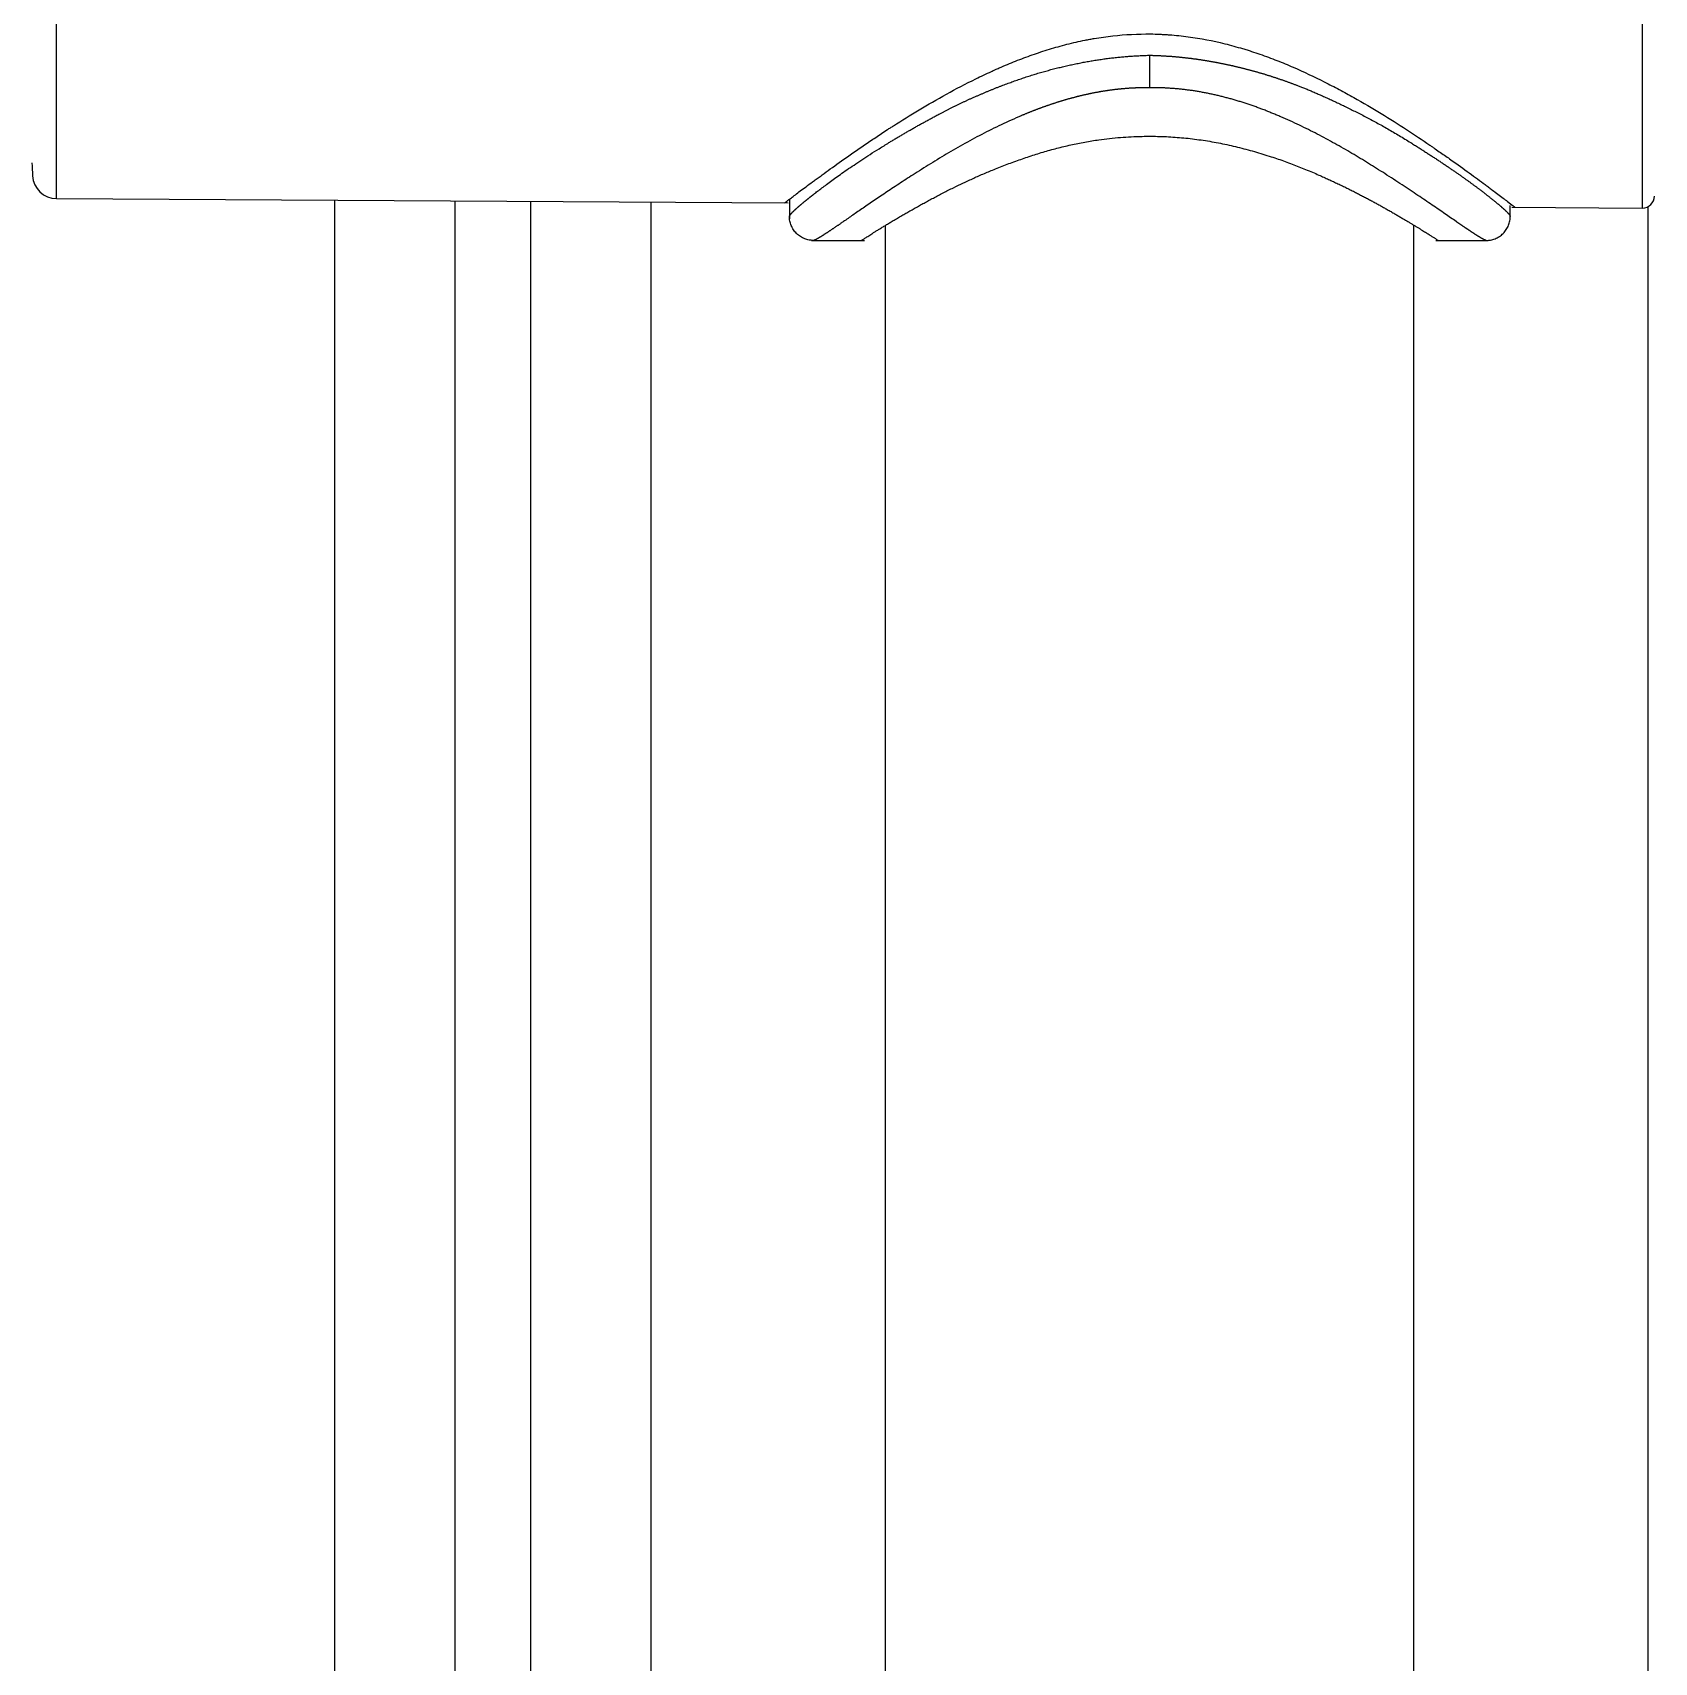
# Model space of a CAD drawing. Header units: millimetres. Extents: x 6110 to 6704, y -2661 to -1821.
# Drawn here: x 6313.88 to 6330.76, y -2241.69 to -2224.73 of the extents above; entities that cross this region are included whole.
import ezdxf

# ---------------------------------------------------------------- set-up
doc = ezdxf.new("R2010")
doc.units = ezdxf.units.MM
doc.header["$LTSCALE"] = 0.1
doc.linetypes.add('HIDDEN2', pattern=[4.7625, 3.175, -1.5875])
doc.layers.add('1', color=4, linetype='HIDDEN2', lineweight=13)
doc.layers.add('DIM', color=3, linetype='Continuous', lineweight=9)

msp = doc.modelspace()

# ---------------------------------------------------------------- hatches: boundary and pattern name
at = {"layer": 'DIM'}
h = msp.add_hatch(dxfattribs=at)
h.set_pattern_fill('ANSI31', color=2)
edge = h.paths.add_edge_path()
edge.add_line((6619.617, -2595.98), (6619.617, -1962.206))
edge.add_line((6634.617, -1966.11), (6619.617, -1966.11))
edge.add_line((6634.617, -2610.98), (6634.617, -1966.11))
edge.add_line((6634.617, -2610.98), (6184.457, -2610.98))
edge.add_line((6619.617, -2595.98), (6184.457, -2595.98))
edge.add_line((6184.457, -2610.98), (6184.457, -2595.98))

# ---------------------------------------------------------------- linework, layer by layer
at = {"layer": '1', "color": 7, "linetype": 'Continuous', "lineweight": -3}
for p, q in [((6330.634, -2226.555), (6330.634, -2216.605)), ((6314.133, -2226.457), (6314.133, -2216.703)), ((6314.133, -2226.457), (6321.746, -2226.502)), ((6321.759, -2226.464), (6321.759, -2226.667)), ((6317.029, -2282.729), (6317.029, -2226.476)), ((6318.277, -2226.482), (6318.277, -2282.73)), ((6319.07, -2282.73), (6319.07, -2226.487)), ((6320.319, -2226.495), (6320.319, -2282.73)), ((6329.259, -2226.667), (6329.259, -2226.528)), ((6329.275, -2226.547), (6330.634, -2226.555)), ((6330.696, -2354.877), (6330.696, -2226.539)), ((6322.757, -2226.736), (6322.757, -2274.772)), ((6328.257, -2274.772), (6328.257, -2226.732)), ((6321.99, -2226.892), (6322.54, -2226.892)), ((6328.486, -2226.892), (6329.029, -2226.892))]:
    msp.add_line(p, q, dxfattribs=at)
for centre, radius, start, end in [((6399.717, -2221.58), 85.957, 183.0041, 183.09483), ((6314.134, -2226.207), 0.25, 183.0948, 269.6605), ((6330.634, -2226.43), 0.125, 270, 0)]:
    msp.add_arc(centre, radius, start, end, dxfattribs=at)
for points, knots in [([(6322.843, -2225.698), (6322.928, -2225.644), (6323.017, -2225.589), (6323.2, -2225.479), (6323.295, -2225.424), (6323.492, -2225.316), (6323.593, -2225.262), (6323.752, -2225.184), (6323.806, -2225.159), (6323.874, -2225.128), (6323.888, -2225.121), (6323.916, -2225.109), (6323.929, -2225.103), (6323.971, -2225.085), (6323.999, -2225.073), (6324.084, -2225.037), (6324.198, -2224.992), (6324.374, -2224.93), (6324.494, -2224.893), (6324.616, -2224.859), (6324.678, -2224.843), (6324.773, -2224.821), (6324.804, -2224.815), (6324.852, -2224.805), (6324.868, -2224.802), (6324.9, -2224.796), (6324.98, -2224.782), (6325.061, -2224.77), (6325.255, -2224.749), (6325.385, -2224.742), (6325.549, -2224.744), (6325.598, -2224.745), (6325.647, -2224.748), (6325.68, -2224.75), (6325.697, -2224.751), (6325.779, -2224.757), (6325.844, -2224.764), (6326.038, -2224.79), (6326.165, -2224.814), (6326.352, -2224.861), (6326.414, -2224.878), (6326.49, -2224.901), (6326.506, -2224.905), (6326.536, -2224.915), (6326.582, -2224.929), (6326.626, -2224.944), (6326.715, -2224.975), (6326.774, -2224.997), (6326.889, -2225.042), (6326.945, -2225.066), (6327.112, -2225.138), (6327.22, -2225.189), (6327.377, -2225.268), (6327.429, -2225.295), (6327.506, -2225.336), (6327.531, -2225.35), (6327.581, -2225.378), (6327.606, -2225.391), (6327.73, -2225.461), (6327.825, -2225.517), (6328.007, -2225.628), (6328.095, -2225.684), (6328.264, -2225.793), (6328.345, -2225.847), (6328.432, -2225.907), (6328.442, -2225.913), (6328.461, -2225.926), (6328.489, -2225.946), (6328.554, -2225.991), (6328.607, -2226.028), (6328.71, -2226.101), (6328.774, -2226.147), (6328.893, -2226.233), (6328.948, -2226.274), (6329.01, -2226.32), (6329.023, -2226.329), (6329.04, -2226.343), (6329.046, -2226.347), (6329.058, -2226.356), (6329.086, -2226.377), (6329.112, -2226.396), (6329.17, -2226.44), (6329.203, -2226.465), (6329.255, -2226.505), (6329.275, -2226.521), (6329.291, -2226.532), (6329.292, -2226.534), (6329.295, -2226.536), (6329.3, -2226.539), (6329.303, -2226.542), (6329.308, -2226.546), (6329.309, -2226.547), (6329.309, -2226.547)], [0, 0, 0, 0, 0.041668, 0.041668, 0.083337, 0.083337, 0.125005, 0.125005, 0.145839, 0.145839, 0.151048, 0.151048, 0.156256, 0.156256, 0.166673, 0.166673, 0.187508, 0.208342, 0.229176, 0.229176, 0.25001, 0.25001, 0.260427, 0.260427, 0.265636, 0.265636, 0.270844, 0.291678, 0.291678, 0.333347, 0.333347, 0.343764, 0.348972, 0.348972, 0.354181, 0.354181, 0.375015, 0.375015, 0.416684, 0.416684, 0.437518, 0.437518, 0.442726, 0.442726, 0.447935, 0.458352, 0.458352, 0.479186, 0.479186, 0.50002, 0.50002, 0.541689, 0.541689, 0.562523, 0.562523, 0.57294, 0.57294, 0.583357, 0.583357, 0.625025, 0.625025, 0.666694, 0.666694, 0.708362, 0.708362, 0.713571, 0.713571, 0.718779, 0.729196, 0.75003, 0.75003, 0.791699, 0.791699, 0.833367, 0.833367, 0.843784, 0.843784, 0.848993, 0.848993, 0.854201, 0.875035, 0.875035, 0.916704, 0.916704, 0.958372, 0.958372, 0.963581, 0.963581, 0.968789, 0.979206, 0.979206, 1, 1, 1, 1]), ([(6321.759, -2226.642), (6321.759, -2226.642), (6321.76, -2226.641), (6321.76, -2226.641), (6321.76, -2226.64), (6321.76, -2226.639), (6321.76, -2226.638), (6321.76, -2226.638), (6321.761, -2226.637), (6321.761, -2226.636), (6321.762, -2226.635), (6321.762, -2226.634), (6321.763, -2226.633), (6321.764, -2226.632), (6321.764, -2226.63), (6321.765, -2226.629), (6321.766, -2226.628), (6321.767, -2226.627), (6321.768, -2226.626), (6321.769, -2226.624), (6321.77, -2226.623), (6321.771, -2226.621), (6321.772, -2226.62), (6321.773, -2226.618), (6321.774, -2226.617), (6321.776, -2226.615), (6321.777, -2226.614), (6321.779, -2226.612), (6321.78, -2226.61), (6321.782, -2226.609), (6321.783, -2226.607), (6321.785, -2226.605), (6321.787, -2226.603), (6321.789, -2226.601), (6321.791, -2226.599), (6321.792, -2226.597), (6321.794, -2226.595), (6321.797, -2226.593), (6321.799, -2226.591), (6321.801, -2226.589), (6321.803, -2226.587), (6321.805, -2226.585), (6321.808, -2226.582), (6321.81, -2226.58), (6321.813, -2226.578), (6321.815, -2226.575), (6321.818, -2226.573), (6321.82, -2226.57), (6321.823, -2226.568), (6321.826, -2226.565), (6321.829, -2226.563), (6321.832, -2226.56), (6321.835, -2226.557), (6321.838, -2226.555), (6321.841, -2226.552), (6321.844, -2226.549), (6321.847, -2226.546), (6321.85, -2226.543), (6321.854, -2226.541), (6321.857, -2226.538), (6321.861, -2226.535), (6321.864, -2226.532), (6321.868, -2226.529), (6321.871, -2226.525), (6321.875, -2226.522), (6321.879, -2226.519), (6321.883, -2226.516), (6321.887, -2226.513), (6321.891, -2226.509), (6321.895, -2226.506), (6321.899, -2226.502), (6321.903, -2226.499), (6321.907, -2226.496), (6321.911, -2226.492), (6321.916, -2226.488), (6321.92, -2226.485), (6321.924, -2226.481), (6321.929, -2226.478), (6321.934, -2226.474), (6321.938, -2226.47), (6321.943, -2226.466), (6321.948, -2226.462), (6321.953, -2226.459), (6321.957, -2226.455), (6321.962, -2226.451), (6321.967, -2226.447), (6321.973, -2226.443), (6321.978, -2226.439), (6321.983, -2226.434), (6321.988, -2226.43), (6321.994, -2226.426), (6321.999, -2226.422), (6322.005, -2226.418), (6322.01, -2226.413), (6322.016, -2226.409), (6322.021, -2226.404), (6322.027, -2226.4), (6322.044, -2226.387), (6322.075, -2226.363), (6322.121, -2226.328), (6322.172, -2226.29), (6322.228, -2226.249), (6322.29, -2226.205), (6322.358, -2226.157), (6322.432, -2226.107), (6322.512, -2226.053), (6322.599, -2225.996), (6322.694, -2225.937), (6322.771, -2225.889), (6322.828, -2225.854), (6322.861, -2225.834), (6322.895, -2225.814), (6322.929, -2225.794), (6322.964, -2225.773), (6322.999, -2225.753), (6323.034, -2225.733), (6323.07, -2225.713), (6323.106, -2225.692), (6323.143, -2225.672), (6323.18, -2225.651), (6323.218, -2225.631), (6323.256, -2225.611), (6323.294, -2225.59), (6323.328, -2225.572), (6323.358, -2225.556), (6323.384, -2225.543), (6323.41, -2225.529), (6323.436, -2225.516), (6323.462, -2225.503), (6323.489, -2225.49), (6323.516, -2225.477), (6323.542, -2225.464), (6323.57, -2225.451), (6323.597, -2225.439), (6323.624, -2225.426), (6323.652, -2225.414), (6323.68, -2225.401), (6323.708, -2225.389), (6323.736, -2225.377), (6323.764, -2225.365), (6323.793, -2225.353), (6323.821, -2225.341), (6323.85, -2225.329), (6323.879, -2225.317), (6323.908, -2225.305), (6323.938, -2225.294), (6323.966, -2225.283), (6323.994, -2225.272), (6324.021, -2225.262), (6324.048, -2225.252), (6324.075, -2225.242), (6324.102, -2225.232), (6324.129, -2225.223), (6324.156, -2225.214), (6324.183, -2225.204), (6324.21, -2225.195), (6324.237, -2225.187), (6324.264, -2225.178), (6324.291, -2225.17), (6324.318, -2225.161), (6324.345, -2225.153), (6324.372, -2225.145), (6324.399, -2225.138), (6324.426, -2225.13), (6324.454, -2225.122), (6324.481, -2225.115), (6324.508, -2225.108), (6324.535, -2225.101), (6324.562, -2225.094), (6324.589, -2225.088), (6324.616, -2225.081), (6324.643, -2225.075), (6324.67, -2225.069), (6324.696, -2225.063), (6324.723, -2225.058), (6324.75, -2225.052), (6324.777, -2225.047), (6324.804, -2225.041), (6324.831, -2225.036), (6324.857, -2225.032), (6324.884, -2225.027), (6324.911, -2225.022), (6324.937, -2225.018), (6324.964, -2225.014), (6324.99, -2225.01), (6325.017, -2225.006), (6325.043, -2225.002), (6325.07, -2224.999), (6325.096, -2224.995), (6325.122, -2224.992), (6325.149, -2224.989), (6325.175, -2224.986), (6325.201, -2224.984), (6325.227, -2224.981), (6325.253, -2224.979), (6325.279, -2224.977), (6325.305, -2224.975), (6325.331, -2224.973), (6325.356, -2224.971), (6325.382, -2224.97), (6325.408, -2224.969), (6325.433, -2224.967), (6325.459, -2224.967), (6325.484, -2224.966), (6325.501, -2224.965), (6325.509, -2224.965)], [0, 0, 0, 0, 0.002347, 0.004696, 0.007048, 0.009402, 0.011758, 0.014116, 0.016476, 0.018839, 0.021204, 0.023572, 0.025942, 0.028314, 0.030689, 0.033066, 0.035445, 0.037827, 0.040212, 0.042599, 0.044988, 0.04738, 0.049775, 0.052172, 0.054571, 0.056973, 0.059378, 0.061786, 0.064196, 0.066608, 0.069024, 0.071442, 0.073862, 0.076286, 0.078712, 0.081141, 0.083573, 0.086007, 0.088444, 0.090884, 0.093327, 0.095773, 0.098222, 0.100673, 0.103127, 0.105585, 0.108045, 0.110508, 0.112974, 0.115443, 0.117915, 0.12039, 0.122868, 0.125349, 0.127833, 0.13032, 0.132811, 0.135304, 0.1378, 0.1403, 0.142802, 0.145308, 0.147817, 0.150329, 0.152845, 0.155363, 0.157885, 0.16041, 0.162938, 0.16547, 0.168005, 0.170543, 0.173084, 0.175629, 0.178177, 0.180728, 0.183283, 0.185841, 0.188403, 0.190967, 0.193536, 0.196108, 0.198683, 0.201261, 0.203844, 0.206429, 0.209018, 0.211611, 0.214207, 0.216807, 0.21941, 0.222017, 0.224627, 0.227241, 0.229859, 0.23248, 0.235105, 0.237733, 0.255803, 0.274699, 0.294424, 0.314983, 0.336377, 0.35861, 0.381684, 0.405601, 0.430363, 0.455971, 0.482428, 0.490771, 0.499119, 0.507473, 0.515833, 0.524197, 0.532568, 0.540943, 0.549324, 0.55771, 0.566102, 0.574499, 0.582902, 0.59131, 0.599723, 0.608142, 0.613679, 0.619218, 0.624757, 0.630298, 0.635841, 0.641385, 0.64693, 0.652477, 0.658026, 0.663576, 0.669128, 0.674682, 0.680237, 0.685794, 0.691354, 0.696915, 0.702478, 0.708043, 0.71361, 0.71918, 0.724752, 0.730326, 0.735902, 0.740967, 0.746012, 0.751036, 0.756041, 0.761026, 0.765992, 0.770937, 0.775864, 0.78077, 0.785658, 0.790526, 0.795375, 0.800205, 0.805017, 0.809809, 0.814583, 0.819339, 0.824076, 0.828794, 0.833495, 0.838177, 0.842842, 0.847489, 0.852118, 0.85673, 0.861324, 0.865901, 0.870461, 0.875003, 0.879529, 0.884038, 0.888531, 0.893007, 0.897467, 0.90191, 0.906338, 0.91075, 0.915145, 0.919526, 0.923891, 0.92824, 0.932575, 0.936894, 0.941199, 0.945489, 0.949764, 0.954026, 0.958273, 0.962506, 0.966725, 0.97093, 0.975122, 0.979301, 0.983466, 0.987619, 0.991758, 0.995885, 1, 1, 1, 1]), ([(6325.51, -2224.965), (6325.514, -2224.965), (6325.522, -2224.965), (6325.534, -2224.966), (6325.547, -2224.966), (6325.559, -2224.967), (6325.571, -2224.967), (6325.584, -2224.967), (6325.596, -2224.968), (6325.609, -2224.969), (6325.621, -2224.969), (6325.634, -2224.97), (6325.646, -2224.97), (6325.659, -2224.971), (6325.671, -2224.972), (6325.684, -2224.973), (6325.697, -2224.974), (6325.709, -2224.975), (6325.722, -2224.975), (6325.734, -2224.976), (6325.747, -2224.977), (6325.76, -2224.978), (6325.772, -2224.98), (6325.785, -2224.981), (6325.798, -2224.982), (6325.811, -2224.983), (6325.823, -2224.984), (6325.836, -2224.986), (6325.849, -2224.987), (6325.862, -2224.988), (6325.874, -2224.99), (6325.887, -2224.991), (6325.9, -2224.993), (6325.913, -2224.994), (6325.926, -2224.996), (6325.938, -2224.997), (6325.951, -2224.999), (6325.964, -2225.001), (6325.977, -2225.002), (6325.99, -2225.004), (6326.003, -2225.006), (6326.016, -2225.008), (6326.029, -2225.01), (6326.042, -2225.012), (6326.055, -2225.014), (6326.067, -2225.016), (6326.08, -2225.018), (6326.093, -2225.02), (6326.106, -2225.022), (6326.119, -2225.024), (6326.132, -2225.026), (6326.145, -2225.029), (6326.158, -2225.031), (6326.171, -2225.033), (6326.185, -2225.036), (6326.198, -2225.038), (6326.211, -2225.041), (6326.224, -2225.043), (6326.237, -2225.046), (6326.25, -2225.048), (6326.263, -2225.051), (6326.276, -2225.054), (6326.289, -2225.056), (6326.302, -2225.059), (6326.315, -2225.062), (6326.328, -2225.065), (6326.342, -2225.068), (6326.355, -2225.07), (6326.368, -2225.073), (6326.381, -2225.076), (6326.394, -2225.079), (6326.407, -2225.083), (6326.421, -2225.086), (6326.434, -2225.089), (6326.447, -2225.092), (6326.46, -2225.095), (6326.473, -2225.099), (6326.486, -2225.102), (6326.5, -2225.105), (6326.513, -2225.109), (6326.526, -2225.112), (6326.539, -2225.116), (6326.552, -2225.119), (6326.566, -2225.123), (6326.579, -2225.126), (6326.592, -2225.13), (6326.605, -2225.134), (6326.618, -2225.137), (6326.632, -2225.141), (6326.645, -2225.145), (6326.658, -2225.149), (6326.671, -2225.153), (6326.684, -2225.156), (6326.698, -2225.16), (6326.711, -2225.164), (6326.724, -2225.169), (6326.737, -2225.173), (6326.751, -2225.177), (6326.764, -2225.181), (6326.777, -2225.185), (6326.79, -2225.189), (6326.803, -2225.194), (6326.817, -2225.198), (6326.83, -2225.202), (6326.843, -2225.207), (6326.856, -2225.211), (6326.869, -2225.216), (6326.883, -2225.22), (6326.896, -2225.225), (6326.909, -2225.229), (6326.922, -2225.234), (6326.935, -2225.239), (6326.949, -2225.244), (6326.962, -2225.248), (6326.975, -2225.253), (6326.988, -2225.258), (6327.001, -2225.263), (6327.014, -2225.268), (6327.027, -2225.273), (6327.041, -2225.278), (6327.061, -2225.286), (6327.09, -2225.297), (6327.128, -2225.312), (6327.167, -2225.328), (6327.208, -2225.346), (6327.25, -2225.364), (6327.295, -2225.383), (6327.34, -2225.404), (6327.388, -2225.425), (6327.436, -2225.448), (6327.486, -2225.471), (6327.537, -2225.496), (6327.59, -2225.522), (6327.644, -2225.549), (6327.698, -2225.576), (6327.754, -2225.605), (6327.811, -2225.635), (6327.869, -2225.666), (6327.927, -2225.698), (6327.986, -2225.731), (6328.045, -2225.766), (6328.105, -2225.801), (6328.165, -2225.837), (6328.211, -2225.866), (6328.244, -2225.887), (6328.264, -2225.899), (6328.284, -2225.912), (6328.303, -2225.924), (6328.322, -2225.936), (6328.341, -2225.948), (6328.36, -2225.96), (6328.378, -2225.972), (6328.396, -2225.984), (6328.414, -2225.996), (6328.432, -2226.007), (6328.45, -2226.019), (6328.467, -2226.03), (6328.484, -2226.041), (6328.501, -2226.052), (6328.518, -2226.063), (6328.534, -2226.074), (6328.55, -2226.085), (6328.566, -2226.096), (6328.582, -2226.106), (6328.597, -2226.117), (6328.613, -2226.127), (6328.628, -2226.138), (6328.643, -2226.148), (6328.657, -2226.158), (6328.672, -2226.168), (6328.686, -2226.177), (6328.7, -2226.187), (6328.714, -2226.197), (6328.727, -2226.206), (6328.741, -2226.216), (6328.754, -2226.225), (6328.767, -2226.234), (6328.78, -2226.243), (6328.792, -2226.252), (6328.805, -2226.261), (6328.817, -2226.27), (6328.829, -2226.278), (6328.841, -2226.287), (6328.852, -2226.295), (6328.863, -2226.304), (6328.875, -2226.312), (6328.886, -2226.32), (6328.896, -2226.328), (6328.907, -2226.336), (6328.917, -2226.344), (6328.928, -2226.351), (6328.938, -2226.359), (6328.948, -2226.366), (6328.957, -2226.374), (6328.967, -2226.381), (6328.976, -2226.388), (6328.986, -2226.395), (6328.996, -2226.403), (6329.007, -2226.412), (6329.017, -2226.42), (6329.028, -2226.428), (6329.038, -2226.436), (6329.047, -2226.444), (6329.057, -2226.451), (6329.066, -2226.459), (6329.075, -2226.466), (6329.084, -2226.473), (6329.093, -2226.48), (6329.101, -2226.487), (6329.11, -2226.494), (6329.117, -2226.5), (6329.125, -2226.507), (6329.133, -2226.513), (6329.14, -2226.519), (6329.147, -2226.525), (6329.154, -2226.531), (6329.161, -2226.537), (6329.167, -2226.542), (6329.173, -2226.548), (6329.179, -2226.553), (6329.185, -2226.558), (6329.19, -2226.563), (6329.196, -2226.568), (6329.201, -2226.573), (6329.206, -2226.577), (6329.21, -2226.582), (6329.215, -2226.586), (6329.219, -2226.59), (6329.223, -2226.594), (6329.227, -2226.598), (6329.23, -2226.602), (6329.234, -2226.605), (6329.237, -2226.608), (6329.24, -2226.612), (6329.243, -2226.615), (6329.245, -2226.618), (6329.247, -2226.621), (6329.25, -2226.623), (6329.251, -2226.626), (6329.253, -2226.628), (6329.255, -2226.631), (6329.256, -2226.633), (6329.257, -2226.635), (6329.258, -2226.636), (6329.259, -2226.638), (6329.259, -2226.64), (6329.259, -2226.641), (6329.259, -2226.642), (6329.259, -2226.642)], [0, 0, 0, 0, 0.002005, 0.004013, 0.006025, 0.008039, 0.010056, 0.012076, 0.014099, 0.016126, 0.018155, 0.020188, 0.022224, 0.024262, 0.026305, 0.02835, 0.030398, 0.03245, 0.034505, 0.036563, 0.038625, 0.04069, 0.042758, 0.04483, 0.046904, 0.048983, 0.051065, 0.05315, 0.055238, 0.057331, 0.059426, 0.061525, 0.063628, 0.065734, 0.067844, 0.069957, 0.072074, 0.074195, 0.076319, 0.078447, 0.080578, 0.082714, 0.084853, 0.086995, 0.089142, 0.091292, 0.093446, 0.095604, 0.097765, 0.09993, 0.1021, 0.104273, 0.10645, 0.10863, 0.110815, 0.113004, 0.115196, 0.117393, 0.119594, 0.121798, 0.124007, 0.126219, 0.128436, 0.130657, 0.132881, 0.13511, 0.137343, 0.13958, 0.141821, 0.144066, 0.146316, 0.14857, 0.150827, 0.15309, 0.155356, 0.157626, 0.159901, 0.16218, 0.164463, 0.166751, 0.169043, 0.171339, 0.17364, 0.175945, 0.178254, 0.180567, 0.182885, 0.185208, 0.187535, 0.189866, 0.192202, 0.194542, 0.196887, 0.199236, 0.201589, 0.203948, 0.20631, 0.208678, 0.211049, 0.213426, 0.215807, 0.218192, 0.220582, 0.222977, 0.225376, 0.22778, 0.230189, 0.232602, 0.23502, 0.237443, 0.23987, 0.242302, 0.244739, 0.247181, 0.249627, 0.252078, 0.254534, 0.256994, 0.25946, 0.26193, 0.264405, 0.271187, 0.278352, 0.285901, 0.293834, 0.302151, 0.310852, 0.319938, 0.329408, 0.339262, 0.349502, 0.360126, 0.371135, 0.382529, 0.394308, 0.406472, 0.419021, 0.431956, 0.445276, 0.45898, 0.473071, 0.487546, 0.502407, 0.517654, 0.52281, 0.527944, 0.533058, 0.538149, 0.54322, 0.548268, 0.553296, 0.558302, 0.563287, 0.56825, 0.573193, 0.578114, 0.583013, 0.587892, 0.592749, 0.597585, 0.6024, 0.607194, 0.611966, 0.616718, 0.621448, 0.626157, 0.630846, 0.635513, 0.64016, 0.644785, 0.649389, 0.653973, 0.658536, 0.663078, 0.667599, 0.672099, 0.676579, 0.681037, 0.685475, 0.689893, 0.694289, 0.698666, 0.703021, 0.707356, 0.711671, 0.715965, 0.720238, 0.724491, 0.728724, 0.732936, 0.737128, 0.7413, 0.745451, 0.749583, 0.753694, 0.757785, 0.761855, 0.766824, 0.771779, 0.776721, 0.781649, 0.786565, 0.791467, 0.796356, 0.801232, 0.806095, 0.810945, 0.815783, 0.820608, 0.82542, 0.830221, 0.835008, 0.839784, 0.844547, 0.849298, 0.854038, 0.858765, 0.863481, 0.868185, 0.872878, 0.877559, 0.882228, 0.886887, 0.891534, 0.89617, 0.900795, 0.90541, 0.910014, 0.914607, 0.919189, 0.923761, 0.928323, 0.932875, 0.937416, 0.941948, 0.946469, 0.950981, 0.955483, 0.959976, 0.964459, 0.968933, 0.973398, 0.977854, 0.9823, 0.986738, 0.991167, 0.995588, 1, 1, 1, 1]), ([(6325.509, -2225.303), (6325.506, -2225.303), (6325.498, -2225.303), (6325.487, -2225.303), (6325.475, -2225.303), (6325.464, -2225.303), (6325.452, -2225.303), (6325.441, -2225.303), (6325.43, -2225.303), (6325.418, -2225.304), (6325.407, -2225.304), (6325.395, -2225.304), (6325.384, -2225.305), (6325.373, -2225.305), (6325.361, -2225.306), (6325.35, -2225.306), (6325.338, -2225.307), (6325.327, -2225.307), (6325.315, -2225.308), (6325.304, -2225.309), (6325.293, -2225.309), (6325.281, -2225.31), (6325.27, -2225.311), (6325.258, -2225.312), (6325.247, -2225.313), (6325.236, -2225.314), (6325.224, -2225.315), (6325.213, -2225.316), (6325.201, -2225.317), (6325.19, -2225.318), (6325.178, -2225.319), (6325.167, -2225.321), (6325.156, -2225.322), (6325.144, -2225.323), (6325.133, -2225.325), (6325.121, -2225.326), (6325.11, -2225.328), (6325.098, -2225.329), (6325.087, -2225.331), (6325.076, -2225.332), (6325.064, -2225.334), (6325.053, -2225.336), (6325.041, -2225.338), (6325.03, -2225.339), (6325.018, -2225.341), (6325.007, -2225.343), (6324.995, -2225.345), (6324.984, -2225.347), (6324.973, -2225.349), (6324.961, -2225.351), (6324.95, -2225.353), (6324.938, -2225.355), (6324.927, -2225.358), (6324.915, -2225.36), (6324.904, -2225.362), (6324.893, -2225.364), (6324.881, -2225.367), (6324.87, -2225.369), (6324.858, -2225.372), (6324.847, -2225.374), (6324.835, -2225.377), (6324.824, -2225.379), (6324.812, -2225.382), (6324.801, -2225.385), (6324.789, -2225.387), (6324.778, -2225.39), (6324.767, -2225.393), (6324.755, -2225.396), (6324.744, -2225.399), (6324.732, -2225.402), (6324.721, -2225.405), (6324.709, -2225.408), (6324.698, -2225.411), (6324.686, -2225.414), (6324.675, -2225.417), (6324.663, -2225.42), (6324.652, -2225.424), (6324.641, -2225.427), (6324.629, -2225.43), (6324.618, -2225.433), (6324.606, -2225.437), (6324.595, -2225.44), (6324.583, -2225.444), (6324.572, -2225.447), (6324.56, -2225.451), (6324.549, -2225.455), (6324.537, -2225.458), (6324.526, -2225.462), (6324.514, -2225.466), (6324.503, -2225.469), (6324.491, -2225.473), (6324.48, -2225.477), (6324.469, -2225.481), (6324.457, -2225.485), (6324.446, -2225.489), (6324.434, -2225.493), (6324.423, -2225.497), (6324.411, -2225.501), (6324.4, -2225.505), (6324.388, -2225.509), (6324.377, -2225.513), (6324.365, -2225.518), (6324.354, -2225.522), (6324.342, -2225.526), (6324.331, -2225.531), (6324.319, -2225.535), (6324.308, -2225.539), (6324.296, -2225.544), (6324.285, -2225.548), (6324.273, -2225.553), (6324.262, -2225.557), (6324.25, -2225.562), (6324.239, -2225.567), (6324.227, -2225.571), (6324.216, -2225.576), (6324.204, -2225.581), (6324.193, -2225.586), (6324.181, -2225.59), (6324.17, -2225.595), (6324.159, -2225.6), (6324.115, -2225.619), (6324.041, -2225.652), (6323.938, -2225.7), (6323.835, -2225.75), (6323.734, -2225.802), (6323.635, -2225.856), (6323.536, -2225.911), (6323.439, -2225.966), (6323.344, -2226.023), (6323.25, -2226.081), (6323.157, -2226.138), (6323.07, -2226.194), (6322.989, -2226.245), (6322.915, -2226.294), (6322.843, -2226.341), (6322.774, -2226.387), (6322.708, -2226.431), (6322.645, -2226.474), (6322.584, -2226.516), (6322.526, -2226.555), (6322.471, -2226.593), (6322.419, -2226.629), (6322.369, -2226.664), (6322.334, -2226.688), (6322.312, -2226.703), (6322.301, -2226.71), (6322.29, -2226.718), (6322.28, -2226.725), (6322.27, -2226.732), (6322.26, -2226.738), (6322.25, -2226.745), (6322.24, -2226.752), (6322.231, -2226.758), (6322.222, -2226.764), (6322.213, -2226.77), (6322.204, -2226.776), (6322.195, -2226.782), (6322.187, -2226.788), (6322.178, -2226.793), (6322.17, -2226.799), (6322.162, -2226.804), (6322.155, -2226.809), (6322.147, -2226.814), (6322.14, -2226.819), (6322.133, -2226.823), (6322.126, -2226.828), (6322.119, -2226.832), (6322.113, -2226.836), (6322.106, -2226.84), (6322.1, -2226.844), (6322.094, -2226.848), (6322.089, -2226.852), (6322.083, -2226.855), (6322.078, -2226.858), (6322.072, -2226.861), (6322.068, -2226.864), (6322.063, -2226.867), (6322.058, -2226.87), (6322.054, -2226.872), (6322.05, -2226.875), (6322.045, -2226.877), (6322.042, -2226.879), (6322.038, -2226.881), (6322.035, -2226.883), (6322.031, -2226.885), (6322.028, -2226.886), (6322.025, -2226.887), (6322.023, -2226.888), (6322.02, -2226.889), (6322.018, -2226.89), (6322.016, -2226.891), (6322.014, -2226.892), (6322.012, -2226.892), (6322.011, -2226.892), (6322.01, -2226.892), (6322.01, -2226.892)], [0, 0, 0, 0, 0.00196, 0.003919, 0.005879, 0.007839, 0.0098, 0.01176, 0.013721, 0.015682, 0.017644, 0.019607, 0.02157, 0.023533, 0.025498, 0.027463, 0.029429, 0.031396, 0.033363, 0.035332, 0.037302, 0.039273, 0.041245, 0.043218, 0.045193, 0.047169, 0.049147, 0.051126, 0.053106, 0.055088, 0.057072, 0.059057, 0.061044, 0.063033, 0.065024, 0.067017, 0.069012, 0.071008, 0.073007, 0.075008, 0.077011, 0.079017, 0.081025, 0.083035, 0.085047, 0.087062, 0.08908, 0.0911, 0.093123, 0.095149, 0.097177, 0.099208, 0.101242, 0.103279, 0.105318, 0.107361, 0.109407, 0.111456, 0.113508, 0.115564, 0.117622, 0.119684, 0.12175, 0.123819, 0.125891, 0.127967, 0.130046, 0.132129, 0.134216, 0.136306, 0.1384, 0.140498, 0.1426, 0.144706, 0.146815, 0.148929, 0.151047, 0.153169, 0.155295, 0.157425, 0.15956, 0.161699, 0.163842, 0.165989, 0.168141, 0.170297, 0.172458, 0.174624, 0.176794, 0.178969, 0.181148, 0.183332, 0.185521, 0.187715, 0.189913, 0.192117, 0.194325, 0.196539, 0.198757, 0.200981, 0.203209, 0.205443, 0.207682, 0.209926, 0.212176, 0.21443, 0.216691, 0.218956, 0.221227, 0.223503, 0.225785, 0.228073, 0.230365, 0.232664, 0.234968, 0.237278, 0.239594, 0.241915, 0.244242, 0.246575, 0.248914, 0.270548, 0.29239, 0.314464, 0.336793, 0.359398, 0.3823, 0.40552, 0.429077, 0.45299, 0.477277, 0.501954, 0.523411, 0.544734, 0.565933, 0.58702, 0.608007, 0.628906, 0.649729, 0.670489, 0.691198, 0.711868, 0.732513, 0.753144, 0.758161, 0.763168, 0.768165, 0.773151, 0.778127, 0.783094, 0.788051, 0.792999, 0.797937, 0.802867, 0.807788, 0.812701, 0.817605, 0.822501, 0.82739, 0.83227, 0.837144, 0.84201, 0.846869, 0.851721, 0.856567, 0.861406, 0.866239, 0.871067, 0.875888, 0.880704, 0.885515, 0.890321, 0.895123, 0.899919, 0.904712, 0.9095, 0.914284, 0.919065, 0.923842, 0.928616, 0.933387, 0.938155, 0.942921, 0.947685, 0.952446, 0.957206, 0.961964, 0.966721, 0.971477, 0.976231, 0.980985, 0.985739, 0.990493, 0.995246, 1, 1, 1, 1]), ([(6329.01, -2226.892), (6329.009, -2226.892), (6329.009, -2226.892), (6329.008, -2226.892), (6329.008, -2226.892), (6329.007, -2226.892), (6329.006, -2226.892), (6329.005, -2226.892), (6329.005, -2226.891), (6329.004, -2226.891), (6329.003, -2226.891), (6329.002, -2226.89), (6329.001, -2226.89), (6329, -2226.89), (6328.998, -2226.889), (6328.997, -2226.889), (6328.996, -2226.888), (6328.995, -2226.888), (6328.994, -2226.887), (6328.992, -2226.887), (6328.991, -2226.886), (6328.989, -2226.885), (6328.988, -2226.885), (6328.986, -2226.884), (6328.985, -2226.883), (6328.983, -2226.882), (6328.982, -2226.881), (6328.98, -2226.88), (6328.978, -2226.879), (6328.976, -2226.879), (6328.975, -2226.878), (6328.973, -2226.877), (6328.971, -2226.875), (6328.969, -2226.874), (6328.967, -2226.873), (6328.965, -2226.872), (6328.963, -2226.871), (6328.961, -2226.87), (6328.958, -2226.868), (6328.956, -2226.867), (6328.954, -2226.866), (6328.952, -2226.864), (6328.949, -2226.863), (6328.947, -2226.861), (6328.944, -2226.86), (6328.942, -2226.858), (6328.939, -2226.857), (6328.937, -2226.855), (6328.934, -2226.854), (6328.931, -2226.852), (6328.929, -2226.85), (6328.926, -2226.849), (6328.923, -2226.847), (6328.92, -2226.845), (6328.917, -2226.843), (6328.914, -2226.841), (6328.911, -2226.84), (6328.908, -2226.838), (6328.905, -2226.836), (6328.902, -2226.834), (6328.899, -2226.832), (6328.896, -2226.83), (6328.893, -2226.828), (6328.889, -2226.825), (6328.886, -2226.823), (6328.883, -2226.821), (6328.879, -2226.819), (6328.876, -2226.817), (6328.872, -2226.814), (6328.869, -2226.812), (6328.865, -2226.81), (6328.861, -2226.807), (6328.858, -2226.805), (6328.854, -2226.802), (6328.85, -2226.8), (6328.846, -2226.797), (6328.843, -2226.795), (6328.839, -2226.792), (6328.835, -2226.789), (6328.831, -2226.787), (6328.827, -2226.784), (6328.823, -2226.781), (6328.818, -2226.779), (6328.814, -2226.776), (6328.81, -2226.773), (6328.806, -2226.77), (6328.802, -2226.767), (6328.797, -2226.764), (6328.793, -2226.761), (6328.788, -2226.758), (6328.784, -2226.755), (6328.779, -2226.752), (6328.775, -2226.749), (6328.77, -2226.746), (6328.765, -2226.743), (6328.761, -2226.739), (6328.756, -2226.736), (6328.751, -2226.733), (6328.746, -2226.73), (6328.741, -2226.726), (6328.737, -2226.723), (6328.732, -2226.72), (6328.727, -2226.716), (6328.722, -2226.713), (6328.716, -2226.709), (6328.711, -2226.706), (6328.706, -2226.702), (6328.701, -2226.698), (6328.661, -2226.671), (6328.582, -2226.616), (6328.449, -2226.525), (6328.3, -2226.424), (6328.135, -2226.314), (6327.989, -2226.219), (6327.87, -2226.144), (6327.786, -2226.091), (6327.7, -2226.038), (6327.613, -2225.986), (6327.524, -2225.935), (6327.435, -2225.884), (6327.344, -2225.834), (6327.253, -2225.786), (6327.16, -2225.739), (6327.066, -2225.693), (6326.97, -2225.648), (6326.899, -2225.617), (6326.853, -2225.597), (6326.832, -2225.588), (6326.811, -2225.58), (6326.791, -2225.571), (6326.77, -2225.563), (6326.749, -2225.554), (6326.729, -2225.546), (6326.708, -2225.538), (6326.687, -2225.53), (6326.666, -2225.522), (6326.646, -2225.515), (6326.625, -2225.507), (6326.604, -2225.5), (6326.584, -2225.492), (6326.563, -2225.485), (6326.542, -2225.478), (6326.522, -2225.471), (6326.501, -2225.464), (6326.48, -2225.458), (6326.459, -2225.451), (6326.439, -2225.445), (6326.418, -2225.438), (6326.397, -2225.432), (6326.377, -2225.426), (6326.356, -2225.42), (6326.335, -2225.415), (6326.315, -2225.409), (6326.294, -2225.404), (6326.273, -2225.398), (6326.253, -2225.393), (6326.232, -2225.388), (6326.211, -2225.383), (6326.191, -2225.378), (6326.17, -2225.374), (6326.149, -2225.369), (6326.129, -2225.365), (6326.108, -2225.361), (6326.087, -2225.357), (6326.067, -2225.353), (6326.046, -2225.349), (6326.025, -2225.345), (6326.005, -2225.342), (6325.984, -2225.339), (6325.963, -2225.335), (6325.943, -2225.332), (6325.922, -2225.329), (6325.902, -2225.327), (6325.881, -2225.324), (6325.86, -2225.322), (6325.84, -2225.319), (6325.819, -2225.317), (6325.798, -2225.315), (6325.778, -2225.313), (6325.757, -2225.312), (6325.736, -2225.31), (6325.716, -2225.309), (6325.695, -2225.307), (6325.674, -2225.306), (6325.654, -2225.305), (6325.633, -2225.305), (6325.613, -2225.304), (6325.592, -2225.303), (6325.571, -2225.303), (6325.551, -2225.303), (6325.53, -2225.303), (6325.516, -2225.303), (6325.509, -2225.303)], [0, 0, 0, 0, 0.002258, 0.004516, 0.006774, 0.009032, 0.011291, 0.013549, 0.015808, 0.018068, 0.020327, 0.022587, 0.024847, 0.027108, 0.029369, 0.031631, 0.033893, 0.036155, 0.038418, 0.040682, 0.042946, 0.045211, 0.047476, 0.049742, 0.052008, 0.054276, 0.056544, 0.058812, 0.061082, 0.063352, 0.065623, 0.067895, 0.070168, 0.072442, 0.074717, 0.076992, 0.079269, 0.081546, 0.083825, 0.086105, 0.088385, 0.090667, 0.09295, 0.095234, 0.097519, 0.099806, 0.102093, 0.104382, 0.106672, 0.108964, 0.111256, 0.11355, 0.115846, 0.118143, 0.120441, 0.122741, 0.125042, 0.127344, 0.129649, 0.131954, 0.134262, 0.13657, 0.138881, 0.141193, 0.143507, 0.145822, 0.148139, 0.150458, 0.152778, 0.155101, 0.157425, 0.159751, 0.162079, 0.164408, 0.16674, 0.169073, 0.171409, 0.173746, 0.176085, 0.178427, 0.18077, 0.183116, 0.185463, 0.187813, 0.190164, 0.192518, 0.194874, 0.197233, 0.199593, 0.201956, 0.204321, 0.206688, 0.209057, 0.211429, 0.213803, 0.21618, 0.218559, 0.22094, 0.223324, 0.22571, 0.228099, 0.23049, 0.232884, 0.23528, 0.237679, 0.24008, 0.242484, 0.244891, 0.2473, 0.296543, 0.346054, 0.396009, 0.446576, 0.497918, 0.520493, 0.542746, 0.564692, 0.586343, 0.607714, 0.62882, 0.649675, 0.670296, 0.690698, 0.710899, 0.730917, 0.750768, 0.754982, 0.759177, 0.763353, 0.767511, 0.77165, 0.775772, 0.779875, 0.783961, 0.78803, 0.792082, 0.796117, 0.800135, 0.804136, 0.808122, 0.812091, 0.816045, 0.819984, 0.823907, 0.827815, 0.831709, 0.835588, 0.839454, 0.843305, 0.847142, 0.850967, 0.854778, 0.858577, 0.862363, 0.866136, 0.869898, 0.873648, 0.877387, 0.881115, 0.884832, 0.888539, 0.892235, 0.895922, 0.899599, 0.903267, 0.906926, 0.910576, 0.914218, 0.917852, 0.921479, 0.925098, 0.92871, 0.932316, 0.935915, 0.939508, 0.943095, 0.946677, 0.950255, 0.953827, 0.957395, 0.960959, 0.96452, 0.968077, 0.971631, 0.975183, 0.978732, 0.98228, 0.985826, 0.98937, 0.992914, 0.996457, 1, 1, 1, 1]), ([(6321.709, -2226.502), (6321.709, -2226.502), (6321.716, -2226.497), (6321.736, -2226.482), (6321.744, -2226.475), (6321.757, -2226.466), (6321.759, -2226.464), (6321.765, -2226.46), (6321.768, -2226.457), (6321.776, -2226.451), (6321.783, -2226.446), (6321.816, -2226.421), (6321.848, -2226.396), (6321.925, -2226.338), (6321.97, -2226.305), (6322.032, -2226.259), (6322.045, -2226.25), (6322.065, -2226.235), (6322.071, -2226.23), (6322.085, -2226.221), (6322.119, -2226.196), (6322.155, -2226.169), (6322.245, -2226.105), (6322.309, -2226.059), (6322.447, -2225.962), (6322.52, -2225.912), (6322.617, -2225.846), (6322.637, -2225.833), (6322.677, -2225.807), (6322.717, -2225.78), (6322.769, -2225.746), (6322.806, -2225.722), (6322.822, -2225.712), (6322.832, -2225.705), (6322.838, -2225.702), (6322.843, -2225.698)], [0, 0, 0, 0, 0.124799, 0.124799, 0.187313, 0.187313, 0.202942, 0.202942, 0.21857, 0.21857, 0.249827, 0.249827, 0.374856, 0.374856, 0.499885, 0.499885, 0.531142, 0.531142, 0.546771, 0.546771, 0.562399, 0.624914, 0.624914, 0.749942, 0.749942, 0.874971, 0.874971, 0.906228, 0.906228, 0.937486, 0.968743, 0.984371, 0.992186, 0.992186, 1, 1, 1, 1]), ([(6322.51, -2226.892), (6322.51, -2226.892), (6322.511, -2226.892), (6322.515, -2226.889), (6322.521, -2226.884), (6322.531, -2226.878), (6322.543, -2226.87), (6322.557, -2226.861), (6322.575, -2226.85), (6322.595, -2226.837), (6322.617, -2226.822), (6322.642, -2226.807), (6322.67, -2226.789), (6322.701, -2226.77), (6322.734, -2226.75), (6322.77, -2226.728), (6322.809, -2226.705), (6322.85, -2226.68), (6322.894, -2226.654), (6322.938, -2226.629), (6322.982, -2226.604), (6323.024, -2226.579), (6323.068, -2226.554), (6323.113, -2226.529), (6323.16, -2226.503), (6323.208, -2226.477), (6323.257, -2226.451), (6323.307, -2226.424), (6323.359, -2226.397), (6323.412, -2226.37), (6323.481, -2226.336), (6323.569, -2226.294), (6323.676, -2226.244), (6323.787, -2226.195), (6323.887, -2226.154), (6323.972, -2226.12), (6324.043, -2226.093), (6324.113, -2226.067), (6324.184, -2226.042), (6324.255, -2226.018), (6324.326, -2225.995), (6324.398, -2225.973), (6324.47, -2225.952), (6324.542, -2225.933), (6324.614, -2225.915), (6324.687, -2225.898), (6324.76, -2225.883), (6324.833, -2225.869), (6324.906, -2225.856), (6324.992, -2225.843), (6325.091, -2225.83), (6325.203, -2225.82), (6325.316, -2225.812), (6325.422, -2225.809), (6325.521, -2225.808), (6325.613, -2225.809), (6325.704, -2225.813), (6325.795, -2225.819), (6325.886, -2225.827), (6325.976, -2225.837), (6326.066, -2225.85), (6326.156, -2225.864), (6326.245, -2225.881), (6326.334, -2225.9), (6326.422, -2225.92), (6326.51, -2225.943), (6326.598, -2225.967), (6326.685, -2225.993), (6326.768, -2226.019), (6326.846, -2226.045), (6326.918, -2226.071), (6326.99, -2226.098), (6327.061, -2226.125), (6327.131, -2226.153), (6327.201, -2226.182), (6327.264, -2226.21), (6327.32, -2226.235), (6327.37, -2226.257), (6327.419, -2226.28), (6327.467, -2226.302), (6327.514, -2226.325), (6327.56, -2226.347), (6327.605, -2226.37), (6327.649, -2226.392), (6327.692, -2226.414), (6327.734, -2226.436), (6327.775, -2226.457), (6327.815, -2226.479), (6327.854, -2226.5), (6327.892, -2226.521), (6327.931, -2226.543), (6327.97, -2226.565), (6328.01, -2226.587), (6328.048, -2226.609), (6328.084, -2226.63), (6328.119, -2226.651), (6328.153, -2226.671), (6328.185, -2226.69), (6328.215, -2226.708), (6328.244, -2226.725), (6328.272, -2226.742), (6328.298, -2226.758), (6328.323, -2226.773), (6328.346, -2226.788), (6328.367, -2226.801), (6328.387, -2226.814), (6328.406, -2226.825), (6328.423, -2226.836), (6328.438, -2226.846), (6328.452, -2226.855), (6328.465, -2226.863), (6328.476, -2226.87), (6328.485, -2226.877), (6328.493, -2226.882), (6328.498, -2226.885), (6328.499, -2226.886)], [0, 0, 0, 0, 0.00979, 0.019564, 0.029304, 0.039017, 0.048711, 0.058393, 0.068074, 0.077759, 0.087459, 0.09718, 0.106932, 0.116721, 0.126557, 0.136446, 0.146396, 0.156416, 0.166511, 0.176691, 0.185346, 0.193958, 0.20253, 0.211066, 0.21957, 0.228046, 0.236498, 0.244931, 0.253348, 0.261753, 0.270152, 0.285543, 0.300903, 0.316258, 0.331637, 0.34072, 0.349679, 0.358518, 0.367243, 0.37586, 0.384376, 0.392796, 0.401128, 0.409378, 0.417553, 0.425661, 0.433708, 0.441704, 0.449655, 0.457568, 0.469415, 0.48122, 0.493013, 0.504822, 0.514407, 0.523958, 0.533489, 0.543015, 0.552549, 0.562107, 0.571701, 0.581347, 0.591057, 0.600847, 0.610728, 0.620713, 0.630816, 0.641048, 0.65142, 0.660332, 0.6693, 0.678331, 0.687433, 0.696611, 0.705873, 0.715224, 0.722291, 0.729333, 0.736351, 0.743348, 0.750326, 0.757288, 0.764236, 0.771172, 0.778098, 0.785017, 0.791931, 0.798843, 0.805755, 0.812669, 0.819587, 0.827454, 0.835267, 0.843029, 0.850744, 0.858413, 0.866041, 0.873631, 0.881185, 0.888707, 0.8962, 0.903668, 0.911114, 0.918541, 0.925953, 0.933353, 0.940745, 0.948132, 0.955518, 0.962906, 0.9703, 0.977703, 0.985118, 0.992549, 1, 1, 1, 1]), ([(6328.499, -2226.886), (6328.501, -2226.886), (6328.503, -2226.888), (6328.505, -2226.889), (6328.507, -2226.891), (6328.508, -2226.892), (6328.509, -2226.892), (6328.509, -2226.892), (6328.509, -2226.892)], [0, 0, 0, 0, 0.166179, 0.33257, 0.499207, 0.666121, 0.833345, 1, 1, 1, 1])]:
    msp.add_open_spline(points, degree=3, knots=knots, dxfattribs=at)
for points, weights in [([(6325.509, -2225.303), (6325.51, -2225.16), (6325.51, -2224.965)], [1, 0.93193812583, 0.999994046433]), ([(6322.009, -2226.892), (6321.763, -2226.892), (6321.759, -2226.645)], [1, 0.709732772093, 0.99468598513]), ([(6329.01, -2226.892), (6329.259, -2226.892), (6329.26, -2226.642)], [1, 0.707068831388, 1])]:
    msp.add_rational_spline(points, weights, degree=2, dxfattribs=at)

doc.saveas('drawing.dxf')
